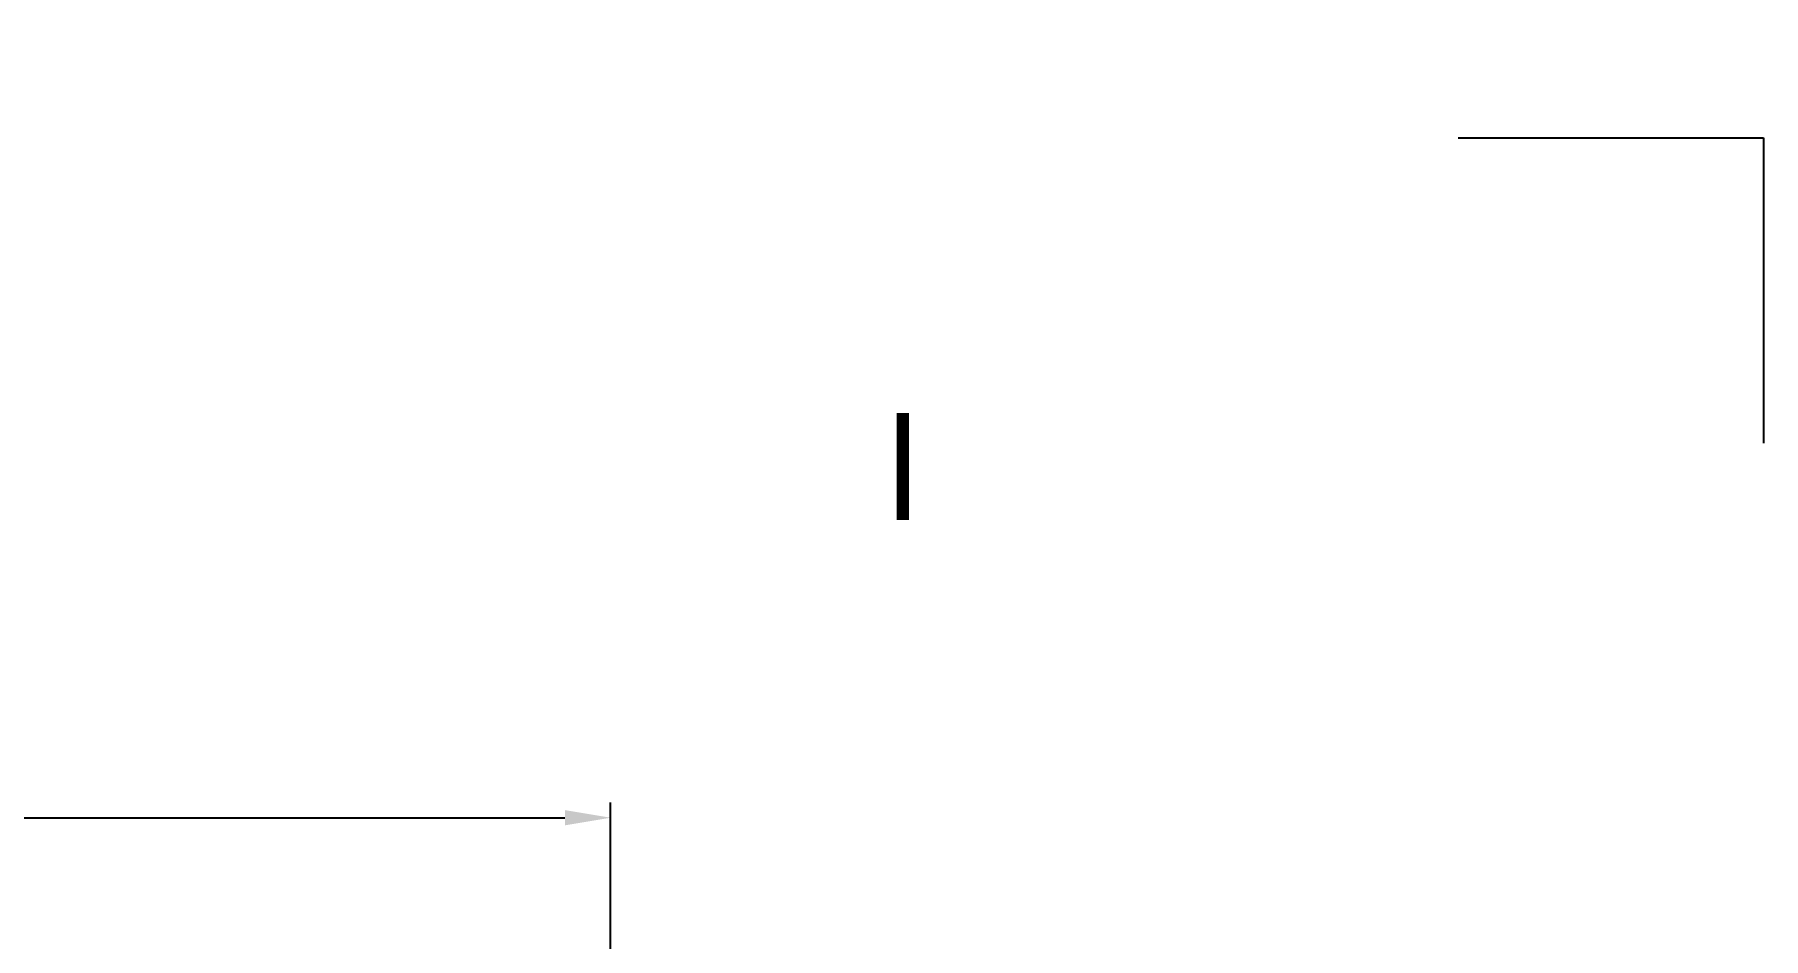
# Model space of a CAD drawing. Header units: millimetres. Extents: x -20000 to 230000, y -17405 to 25402.
# Drawn here: x 85169 to 85735, y -5549 to -5253 of the extents above; entities that cross this region are included whole.
import ezdxf
from ezdxf.enums import TextEntityAlignment as Align

# ---------------------------------------------------------------- set-up
doc = ezdxf.new("R2010")
doc.units = ezdxf.units.MM
doc.header["$PDMODE"] = 35
doc.header["$PDSIZE"] = 0.5
doc.layers.get('0').update_dxf_attribs({"lineweight": 13})
doc.layers.get('Defpoints').update_dxf_attribs({"true_color": 0xc2a584})
for name, color, linetype, lineweight in [('0 - 1 (validé)', 3, 'Continuous', 13), ('1 - Cotation', 32, 'Continuous', 13), ('1 - Texte', 7, 'Continuous', 13)]:
    doc.layers.add(name, color=color, linetype=linetype, lineweight=lineweight)
doc.layers.add('Intouchable', color=252, linetype='Continuous', lineweight=13, plot=False)
doc.layers.add('Non visible', color=163, linetype='Continuous', lineweight=25, plot=False)
doc.styles.get("Standard").update_dxf_attribs({"font": 'ARIALUNI.TTF'})
doc.styles.add('Texte Poralu', font='tahomabd.ttf')
doc.dimstyles.new('100 - 1000', dxfattribs={"dimtxt": 15, "dimasz": 15, "dimexe": 5, "dimexo": 2.5, "dimgap": 8, "dimtad": 1, "dimdec": 1, "dimtxsty": 'Texte Poralu', "dimcen": 10, "dimazin": 0, "dimtfac": 1, "dimtdec": 1, "dimtmove": 0, "dimatfit": 3, "dimfxl": 1, "dimarcsym": 0})
doc.dimstyles.new('30 - 1000', dxfattribs={"dimtxt": 10, "dimasz": 10, "dimexe": 5, "dimexo": 2.5, "dimgap": 5, "dimtad": 1, "dimdec": 1, "dimtxsty": 'Texte Poralu', "dimcen": 5, "dimazin": 0, "dimtfac": 1, "dimtdec": 1, "dimtmove": 0, "dimatfit": 3, "dimfxl": 1, "dimarcsym": 0})

# ---------------------------------------------------------------- blocks, each defined once
blk = doc.blocks.new('Cadre Coupe_Elev')
at = {"color": 7}
blk.add_attdef('REPERE_1', text='', height=300, dxfattribs=at).set_placement((1000, 9000), align=Align.MIDDLE_CENTER)
at = {"layer": '1 - Texte', "color": 7}
for tag, p in [('DEFINITION1', (5000, 1200)), ('DEFINITION2', (5000, 800))]:
    blk.add_attdef(tag, text='', height=250, dxfattribs=at).set_placement(p, align=Align.MIDDLE_CENTER)
at = {"layer": 'Non visible', "style": 'Texte Poralu'}
for p in [(5447.12, 4905.8), (5447.12, 4605.8)]:
    blk.add_attdef('REPERE_2', text='', height=35, dxfattribs=at).set_placement(p, align=Align.MIDDLE_LEFT)
blk = doc.blocks.new('Cadre centrage dessin')
at = {"layer": 'Defpoints'}
for p, q in [((635, -1016.5), (735, -1016.5)), ((735, -1016.5), (735, -1116.5))]:
    blk.add_line(p, q, dxfattribs=at)
blk = doc.blocks.new('*D866')
at = {"layer": '1 - Cotation', "color": 0, "lineweight": -2, "transparency": 16777216}
for p, q in [((84677.5, -5579.57), (84677.5, -5504.26)), ((85357.5, -5579.57), (85357.5, -5504.26)), ((84692.5, -5509.26), (85342.5, -5509.26))]:
    blk.add_line(p, q, dxfattribs=at)
at = {"layer": '1 - Cotation', "color": 0, "transparency": 16777216}
for points in [[(84692.5, -5506.76), (84692.5, -5511.76), (84677.5, -5509.26)], [(85342.5, -5506.76), (85342.5, -5511.76), (85357.5, -5509.26)]]:
    blk.add_solid(points, dxfattribs=at)
at = {"layer": 'Defpoints', "color": 0, "transparency": 16777216}
for p in [(85357.5, -5509.26), (84677.5, -5582.07), (85357.5, -5582.07)]:
    blk.add_point(p, dxfattribs=at)
at = {"layer": '1 - Cotation', "color": 0, "transparency": 16777216, "insert": (85017.5, -5493.76), "char_height": 15, "attachment_point": 5, "style": 'Texte Poralu'}
blk.add_mtext('L', dxfattribs=at)
blk = doc.blocks.new('*D854')
at = {"layer": 'Defpoints', "color": 0, "lineweight": -2, "transparency": 16777216}
blk.add_line((85420, -3505.67), (85455.99, -3505.67), dxfattribs=at)
at = {"layer": 'Defpoints', "color": 0, "transparency": 16777216}
for p in [(85417.5, -3505.67), (85417.5, -3505.67), (80000, -6005.67)]:
    blk.add_point(p, dxfattribs=at)
at = {"layer": 'Defpoints', "color": 0, "transparency": 16777216, "insert": (85439.25, -3495.46), "char_height": 10, "attachment_point": 5, "style": 'Texte Poralu'}
blk.add_mtext('2500', dxfattribs=at)

msp = doc.modelspace()

# ---------------------------------------------------------------- block references
at = {"layer": '0 - 1 (validé)'}
ref = msp.add_blockref('Cadre Coupe_Elev', (80000, -10000), dxfattribs=at)
ref.add_attrib('REPERE_2', 'I', dxfattribs={"layer": 'Non visible', "height": 35, "style": 'Texte Poralu'}).set_placement((85447.12, -5394.2), align=Align.MIDDLE_LEFT)
at = {"layer": 'Intouchable'}
msp.add_blockref('Cadre centrage dessin', (85000, -4270), dxfattribs=at)

# ---------------------------------------------------------------- dimensions: what is measured, and where the dimension line sits
at = {"layer": '1 - Cotation'}
dim = msp.add_linear_dim(base=(85357.5, -5509.26), p1=(84677.5, -5582.07), p2=(85357.5, -5582.07), text='L', dimstyle='100 - 1000', dxfattribs=at)
dim.commit()
dim.dimension.update_dxf_attribs({"geometry": '*D866', "text_midpoint": (85017.5, -5493.76)})
at = {"layer": 'Defpoints'}
dim = msp.add_ordinate_dim(feature_location=(85417.5, -3505.67), offset=(0, 0), dtype=0, origin=(80000, -6005.67), dimstyle='30 - 1000', dxfattribs=at)
dim.commit()
dim.dimension.update_dxf_attribs({"geometry": '*D854', "text_midpoint": (85439.25, -3495.46)})

doc.saveas('drawing.dxf')
